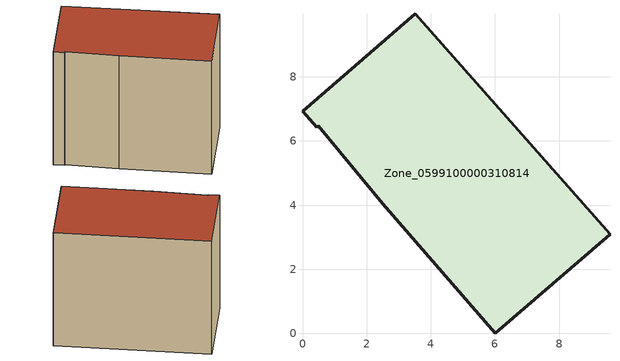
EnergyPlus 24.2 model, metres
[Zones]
Zone_0599100000310814
 floor ground (C_G): 3.51,9.97 9.59,3.09 6.01,0 2.51,4.04 0.5,6.48 0.44,6.42 0,6.93 z0
 wall outside (C_F): 9.59,3.09 3.51,9.97 0,6.93 0.44,6.42 0.5,6.48 2.51,4.04 6.01,0 9.59,3.09 z0:7.93
 roof outside (C_R): 2.51,4.04 6.01,0 9.59,3.09 3.51,9.97 0,6.93 0.44,6.42 0.5,6.48 z7.93
[BUILDING]
Pand.0599100000310814: North Axis=0; Terrain=City; Loads Convergence Tolerance Value=0.04; Temperature Convergence Tolerance Value=0.4; Solar Distribution=FullExterior; Maximum Number of Warmup Days=25; Minimum Number of Warmup Days=1
[Site:Location]
Rotterdam.The.Hague.AP_ZH_NLD Design_Conditions: Latitude=51.96; Longitude=4.45; Time Zone=1; Elevation=-4.5
[SITE:GROUNDTEMPERATURE:BUILDINGSURFACE]
18, 18, 18, 18, 18, 18, 18, 18, 18, 18, 18, 18
[MATERIAL] Thermal Absorptance=0.9; Solar Absorptance=0.7; Visible Absorptance=0.7
Name | Roughness | Thickness | Conductivity | Density | Specific Heat
G.TC.1946 | MediumSmooth | 0.15 | 1 | 540 | 1210
F.TC.1946 | Rough | 0.3 | 0.857143 | 1920 | 840
R.TC.1946 | MediumRough | 0.2 | 0.909091 | 1500 | 1000
[CONSTRUCTION]
C_G: G.TC.1946
C_F: F.TC.1946
C_R: R.TC.1946
[ZONE]
Zone_0599100000310814: Type=1; Multiplier=1; Ceiling Height=Autocalculate; Volume=Autocalculate; Floor Area=autocalculate; Part of Total Floor Area=Yes
[ZONEINFILTRATION:DESIGNFLOWRATE]
Infil_Zone_0599100000310814: Zone or ZoneList or Space or SpaceList=Zone_0599100000310814; Schedule=AlwaysOn; Design Flow Rate Calculation Method=Flow/Area; Flow Rate per Floor Area=0.003; Constant Term Coefficient=1; Temperature Term Coefficient=0; Velocity Term Coefficient=0; Velocity Squared Term Coefficient=0
[HVACTEMPLATE:ZONE:IDEALLOADSAIRSYSTEM]
Zone_0599100000310814: Maximum Heating Supply Air Temperature=50; Minimum Cooling Supply Air Temperature=13; Maximum Heating Supply Air Humidity Ratio=0.0156; Minimum Cooling Supply Air Humidity Ratio=0.0077; Heating Limit=NoLimit; Cooling Limit=NoLimit; Dehumidification Control Type=ConstantSensibleHeatRatio; Cooling Sensible Heat Ratio=0.7; Dehumidification Setpoint=60; Humidification Control Type=None; Humidification Setpoint=30; Outdoor Air Method=None; Outdoor Air Flow Rate per Person=0.00944; Outdoor Air Flow Rate per Zone Floor Area=0; Outdoor Air Flow Rate per Zone=0; Demand Controlled Ventilation Type=None; Outdoor Air Economizer Type=NoEconomizer; Heat Recovery Type=None; Sensible Heat Recovery Effectiveness=0.7; Latent Heat Recovery Effectiveness=0.65
[ZONECONTROL:THERMOSTAT]
ThermostatControl_Zone_0599100000310814: Zone or ZoneList=Zone_0599100000310814; Control Type Schedule=DualSetpointControlType; Control 1=Thermostat_Zone_0599100000310814; Temperature Difference Between Cutout And Setpoint=0
[THERMOSTATSETPOINT:DUALSETPOINT]
Thermostat_Zone_0599100000310814: Heating Setpoint Temperature Schedule=HeatingSetpoint_Zone_0599100000310814; Cooling Setpoint Temperature Schedule=CoolingSetpoint_Zone_0599100000310814
[SCHEDULE:COMPACT]
HeatingSetpoint_Zone_0599100000310814: Through: 12/31, For: AllDays, Until: 24:00, 21
CoolingSetpoint_Zone_0599100000310814: Through: 12/31, For: AllDays, Until: 24:00, 24
DualSetpointControlType: Through: 12/31, For: AllDays, Until: 24:00, 4
AlwaysOn: Through: 12/31, For: AllDays, Until: 24:00, 1
